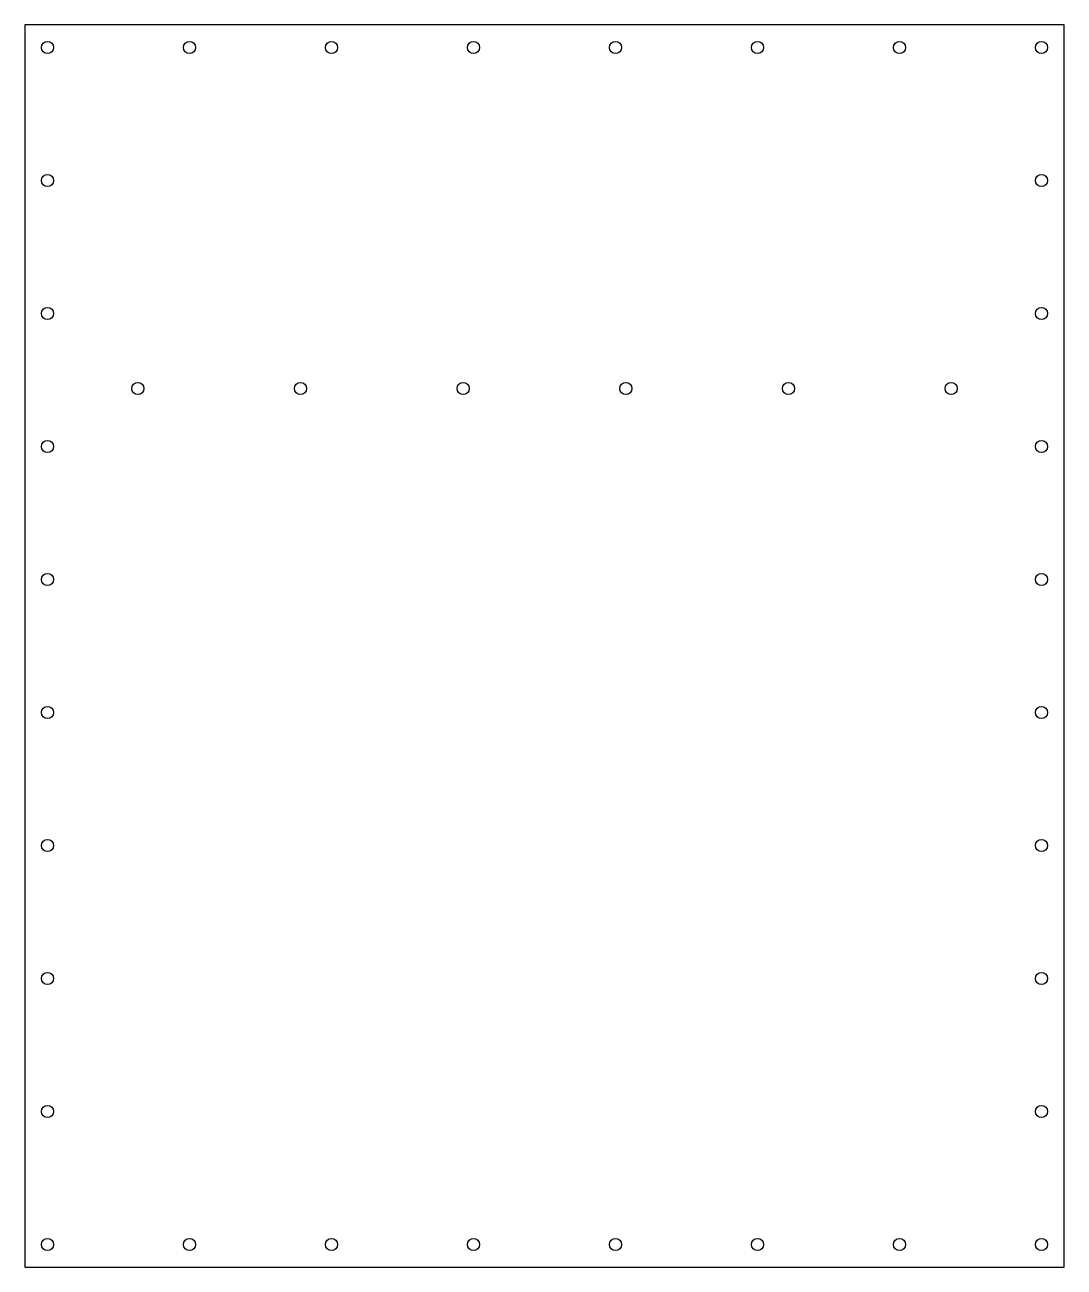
# Model space of a CAD drawing. Header units: millimetres. Extents: x -450 to 10, y -360 to 190.
import ezdxf

# ---------------------------------------------------------------- set-up
doc = ezdxf.new("R2010")
doc.units = ezdxf.units.MM
doc.layers.get('0').update_dxf_attribs({"linetype": 'CONTINUOUS'})

msp = doc.modelspace()

# ---------------------------------------------------------------- linework, layer by layer
msp.add_lwpolyline([(-450, -360), (10, -360), (10, 190), (-450, 190)], close=True)
for centre in [(-440, 180), (-377.14, 180), (-314.29, 180), (-251.43, 180), (-188.57, 180), (-125.71, 180), (-62.86, 180), (0, 180), (-440, 121.11), (0, 121.11), (-440, 62.22), (0, 62.22), (-400, 29), (-328, 29), (-256, 29), (-184, 29), (-112, 29), (-40, 29), (-440, 3.33), (0, 3.33), (-440, -55.56), (0, -55.56), (-440, -114.44), (0, -114.44), (-440, -173.33), (0, -173.33), (-440, -232.22), (0, -232.22), (-440, -291.11), (0, -291.11), (-440, -350), (-377.14, -350), (-314.29, -350), (-251.43, -350), (-188.57, -350), (-125.71, -350), (-62.86, -350), (0, -350)]:
    msp.add_circle(centre, 2.7)

doc.saveas('drawing.dxf')
